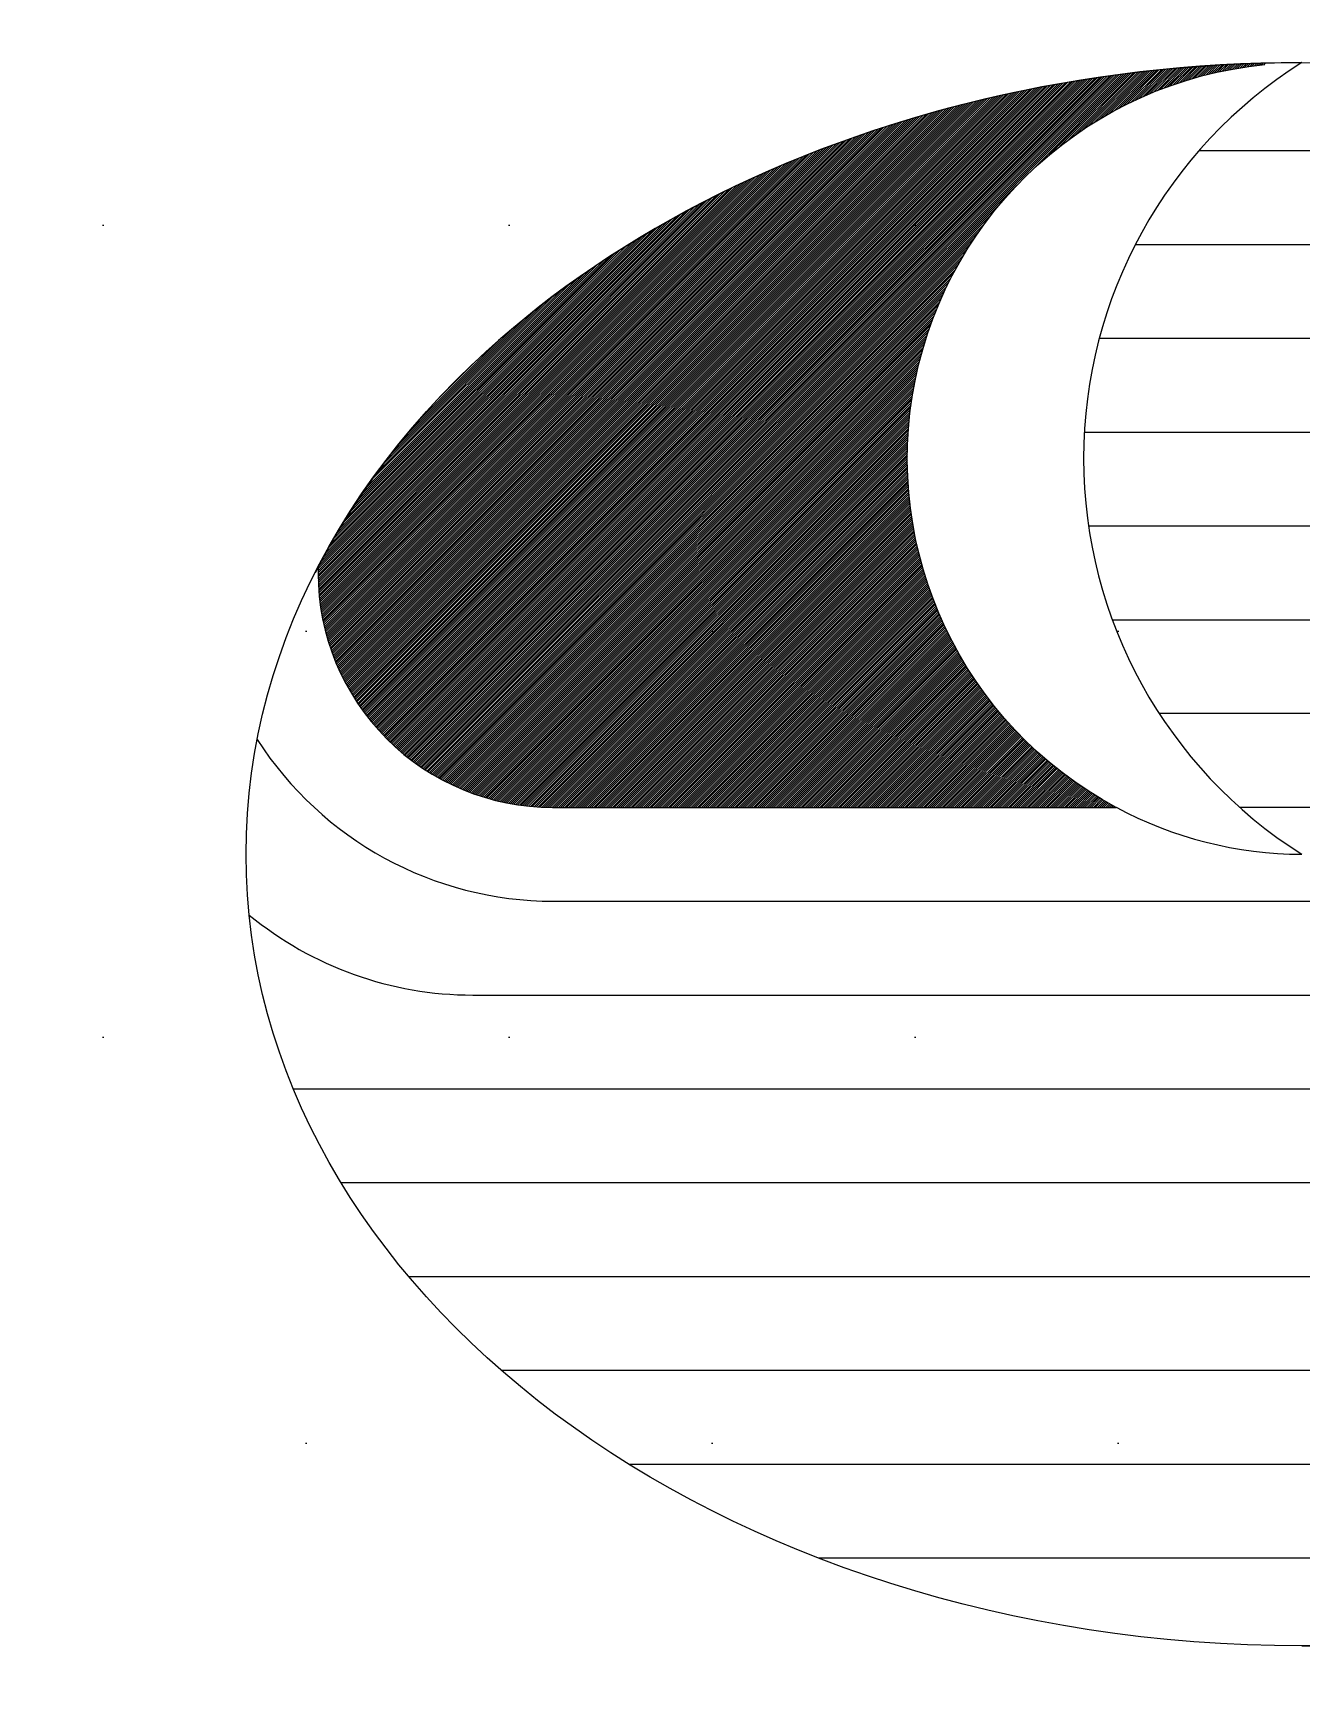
# Model space of a CAD drawing. Header units: millimetres. Extents: x 909 to 159266, y 137 to 21462.
# Drawn here: x 9728.2 to 9812.5, y 11327.7 to 11438.3 of the extents above; entities that cross this region are included whole.
import ezdxf

# ---------------------------------------------------------------- set-up
doc = ezdxf.new("R2010")
doc.units = ezdxf.units.MM
doc.header["$LTSCALE"] = 50
doc.header["$MEASUREMENT"] = 0
doc.layers.add('1', color=1, linetype='Continuous')

msp = doc.modelspace()

# ---------------------------------------------------------------- hatches: boundary and pattern name
h = msp.add_hatch()
h.set_pattern_fill('DOTS', color=3, scale=17)
h.set_pattern_definition([(0, (-131276.867, 86558.742), (13.49375, 26.9875), [0, -26.9875])])
h.paths.add_polyline_path([(8806.37, 11480.27), (11106.37, 11480.27), (11106.37, 11280.27), (8806.37, 11280.27)])

# ---------------------------------------------------------------- linework, layer by layer
at = {"color": 4}
for points in [[(9805.68, 11430.52), (9844.64, 11430.52)], [(9801.44, 11424.28), (9857.23, 11424.28)], [(9799.05, 11418.05), (9865.7, 11418.05)], [(9798.05, 11411.81), (9871.84, 11411.81)], [(9798.33, 11405.57), (9876.33, 11405.57)], [(9799.91, 11399.34), (9879.5, 11399.34)], [(9745.49, 11368.16), (9825.09, 11368.16)], [(9748.66, 11361.92), (9826.67, 11361.92)], [(9753.15, 11355.68), (9826.94, 11355.68)], [(9759.3, 11349.45), (9825.95, 11349.45)], [(9767.77, 11343.21), (9823.55, 11343.21)], [(9780.36, 11336.98), (9819.32, 11336.98)]]:
    msp.add_lwpolyline(points, dxfattribs=at)
for points in [[(9882.45, 11387.78, 0.173746), (9867.6, 11393.1), (9803.03, 11393.1)], [(9743.08, 11391.37, 0.255214), (9762.75, 11380.63), (9816.63, 11380.63)], [(9881.91, 11376.12, 0.255214), (9862.24, 11386.86), (9808.37, 11386.86)], [(9742.55, 11379.71, 0.173746), (9757.4, 11374.39), (9821.97, 11374.39)]]:
    msp.add_lwpolyline(points, format="xyb", dxfattribs=at)
for centre, radius, start, end in [((9829.12, 11410.06), 31.12, 122.2912, 237.7088), ((9812.59, 11410.06), 26.31, 241.8209, 269.7921)]:
    msp.add_arc(centre, radius, start, end, dxfattribs=at)
msp.add_ellipse((9812.5, 11383.75), major_axis=(70.16, 0), ratio=0.75, dxfattribs=at)
at = {"color": 5}
msp.add_ellipse((9812.5, 11383.75), major_axis=(-70.16, 0), ratio=0.75, start_param=1.570796, end_param=2.778084, dxfattribs=at)
at = {"layer": '1', "color": 5}
for p, q in [((9753.54, 11389.85), (9799.08, 11435.39)), ((9753.62, 11389.79), (9799.24, 11435.42)), ((9753.7, 11389.73), (9799.4, 11435.44)), ((9753.78, 11389.68), (9799.56, 11435.46)), ((9753.86, 11389.62), (9799.72, 11435.48)), ((9753.94, 11389.57), (9799.88, 11435.51)), ((9754.02, 11389.51), (9800.04, 11435.53)), ((9754.11, 11389.45), (9800.2, 11435.55)), ((9754.19, 11389.4), (9800.36, 11435.57)), ((9754.27, 11389.35), (9800.52, 11435.59)), ((9754.36, 11389.29), (9800.68, 11435.61)), ((9754.44, 11389.24), (9800.84, 11435.63)), ((9794.42, 11429.07), (9800.99, 11435.65)), ((9795.72, 11430.24), (9801.15, 11435.67)), ((9796.43, 11430.81), (9801.31, 11435.69)), ((9797, 11431.24), (9801.46, 11435.71)), ((9797.49, 11431.6), (9801.62, 11435.73)), ((9797.93, 11431.9), (9801.78, 11435.75)), ((9798.33, 11432.16), (9801.93, 11435.76)), ((9798.71, 11432.4), (9802.09, 11435.78)), ((9799.06, 11432.62), (9802.24, 11435.8)), ((9799.4, 11432.81), (9802.4, 11435.82)), ((9799.72, 11433), (9802.55, 11435.83)), ((9800.03, 11433.17), (9802.71, 11435.85)), ((9800.32, 11433.33), (9802.86, 11435.86)), ((9800.61, 11433.48), (9803.01, 11435.88)), ((9800.89, 11433.62), (9803.17, 11435.9)), ((9801.16, 11433.75), (9803.32, 11435.91)), ((9801.42, 11433.87), (9803.47, 11435.93)), ((9801.68, 11433.99), (9803.63, 11435.94)), ((9801.93, 11434.1), (9803.78, 11435.96)), ((9802.17, 11434.21), (9803.93, 11435.97)), ((9802.41, 11434.31), (9804.08, 11435.98)), ((9802.65, 11434.41), (9804.23, 11436)), ((9802.88, 11434.5), (9804.38, 11436.01)), ((9803.1, 11434.59), (9804.53, 11436.02)), ((9803.33, 11434.68), (9804.69, 11436.04)), ((9803.55, 11434.76), (9804.84, 11436.05)), ((9803.76, 11434.84), (9804.99, 11436.06)), ((9803.97, 11434.91), (9805.14, 11436.07)), ((9804.18, 11434.98), (9805.29, 11436.09)), ((9804.39, 11435.05), (9805.43, 11436.1)), ((9804.59, 11435.12), (9805.58, 11436.11)), ((9804.8, 11435.18), (9805.73, 11436.12)), ((9804.99, 11435.24), (9805.88, 11436.13)), ((9805.19, 11435.3), (9806.03, 11436.14)), ((9805.38, 11435.36), (9806.18, 11436.15)), ((9805.58, 11435.41), (9806.32, 11436.16)), ((9805.76, 11435.46), (9806.47, 11436.17)), ((9805.95, 11435.51), (9806.62, 11436.18)), ((9806.14, 11435.56), (9806.77, 11436.19)), ((9806.32, 11435.61), (9806.91, 11436.2)), ((9806.5, 11435.65), (9807.06, 11436.21)), ((9806.68, 11435.69), (9807.21, 11436.21)), ((9806.86, 11435.73), (9807.35, 11436.22)), ((9807.04, 11435.77), (9807.5, 11436.23)), ((9807.21, 11435.81), (9807.64, 11436.24)), ((9807.39, 11435.84), (9807.79, 11436.25)), ((9807.56, 11435.88), (9807.93, 11436.25)), ((9807.73, 11435.91), (9808.08, 11436.26)), ((9807.9, 11435.94), (9808.22, 11436.27)), ((9808.07, 11435.97), (9808.37, 11436.27)), ((9808.23, 11436), (9808.51, 11436.28)), ((9808.4, 11436.03), (9808.65, 11436.28)), ((9808.56, 11436.05), (9808.8, 11436.29)), ((9808.72, 11436.08), (9808.94, 11436.3)), ((9808.88, 11436.1), (9809.08, 11436.3)), ((9809.04, 11436.12), (9809.23, 11436.31)), ((9809.2, 11436.14), (9809.37, 11436.31)), ((9809.36, 11436.16), (9809.51, 11436.32)), ((9809.52, 11436.18), (9809.65, 11436.32)), ((9809.67, 11436.2), (9809.8, 11436.32)), ((9809.83, 11436.22), (9809.94, 11436.33)), ((9809.98, 11436.23), (9810.08, 11436.33)), ((9750.95, 11392.22), (9793.02, 11434.3)), ((9751.01, 11392.15), (9793.2, 11434.33)), ((9751.08, 11392.08), (9793.37, 11434.37)), ((9751.14, 11392), (9793.55, 11434.41)), ((9751.21, 11391.93), (9793.72, 11434.44)), ((9751.28, 11391.86), (9793.9, 11434.48)), ((9751.34, 11391.79), (9794.07, 11434.52)), ((9751.41, 11391.72), (9794.24, 11434.55)), ((9751.48, 11391.65), (9794.42, 11434.59)), ((9751.54, 11391.58), (9794.59, 11434.62)), ((9751.61, 11391.51), (9794.76, 11434.65)), ((9751.68, 11391.44), (9794.93, 11434.69)), ((9751.75, 11391.37), (9795.1, 11434.72)), ((9751.82, 11391.3), (9795.27, 11434.75)), ((9751.89, 11391.23), (9795.44, 11434.79)), ((9751.96, 11391.17), (9795.61, 11434.82)), ((9752.03, 11391.1), (9795.78, 11434.85)), ((9752.1, 11391.03), (9795.95, 11434.88)), ((9752.17, 11390.97), (9796.12, 11434.91)), ((9752.25, 11390.9), (9796.29, 11434.94)), ((9752.32, 11390.83), (9796.45, 11434.97)), ((9752.39, 11390.77), (9796.62, 11435)), ((9752.46, 11390.71), (9796.79, 11435.03)), ((9752.54, 11390.64), (9796.95, 11435.06)), ((9752.61, 11390.58), (9797.12, 11435.08)), ((9752.69, 11390.52), (9797.28, 11435.11)), ((9752.76, 11390.45), (9797.45, 11435.14)), ((9752.84, 11390.39), (9797.61, 11435.17)), ((9752.91, 11390.33), (9797.78, 11435.19)), ((9752.99, 11390.27), (9797.94, 11435.22)), ((9753.07, 11390.21), (9798.11, 11435.24)), ((9753.14, 11390.15), (9798.27, 11435.27)), ((9753.22, 11390.09), (9798.43, 11435.3)), ((9753.3, 11390.03), (9798.6, 11435.32)), ((9753.38, 11389.97), (9798.76, 11435.34)), ((9753.46, 11389.91), (9798.92, 11435.37)), ((9749.49, 11394.2), (9788.46, 11433.18)), ((9749.54, 11394.12), (9788.65, 11433.23)), ((9749.59, 11394.03), (9788.84, 11433.28)), ((9749.65, 11393.95), (9789.03, 11433.33)), ((9749.7, 11393.87), (9789.22, 11433.38)), ((9749.76, 11393.78), (9789.4, 11433.43)), ((9749.81, 11393.7), (9789.59, 11433.48)), ((9749.87, 11393.62), (9789.77, 11433.53)), ((9749.92, 11393.54), (9789.96, 11433.57)), ((9749.98, 11393.46), (9790.14, 11433.62)), ((9750.04, 11393.38), (9790.33, 11433.67)), ((9750.1, 11393.3), (9790.51, 11433.71)), ((9750.15, 11393.22), (9790.69, 11433.76)), ((9750.21, 11393.14), (9790.88, 11433.8)), ((9750.27, 11393.06), (9791.06, 11433.85)), ((9750.33, 11392.98), (9791.24, 11433.89)), ((9750.39, 11392.9), (9791.42, 11433.93)), ((9750.45, 11392.83), (9791.6, 11433.98)), ((9750.51, 11392.75), (9791.78, 11434.02)), ((9750.57, 11392.67), (9791.96, 11434.06)), ((9750.63, 11392.6), (9792.14, 11434.1)), ((9750.7, 11392.52), (9792.32, 11434.14)), ((9750.76, 11392.45), (9792.49, 11434.18)), ((9750.82, 11392.37), (9792.67, 11434.22)), ((9750.89, 11392.3), (9792.85, 11434.26)), ((9748.57, 11395.9), (9784.73, 11432.07)), ((9748.61, 11395.81), (9784.93, 11432.13)), ((9748.65, 11395.71), (9785.14, 11432.2)), ((9748.7, 11395.62), (9785.34, 11432.26)), ((9748.74, 11395.53), (9785.54, 11432.32)), ((9748.79, 11395.44), (9785.74, 11432.39)), ((9748.84, 11395.35), (9785.94, 11432.45)), ((9748.88, 11395.26), (9786.14, 11432.51)), ((9748.93, 11395.16), (9786.33, 11432.57)), ((9748.98, 11395.07), (9786.53, 11432.63)), ((9749.03, 11394.99), (9786.73, 11432.69)), ((9749.08, 11394.9), (9786.92, 11432.74)), ((9749.13, 11394.81), (9787.12, 11432.8)), ((9749.18, 11394.72), (9787.31, 11432.86)), ((9749.23, 11394.63), (9787.51, 11432.91)), ((9749.28, 11394.55), (9787.7, 11432.97)), ((9749.33, 11394.46), (9787.89, 11433.02)), ((9749.38, 11394.37), (9788.08, 11433.07)), ((9749.43, 11394.29), (9788.27, 11433.13)), ((9747.97, 11397.38), (9781.57, 11430.98)), ((9748.01, 11397.27), (9781.79, 11431.06)), ((9748.04, 11397.17), (9782.01, 11431.13)), ((9748.08, 11397.07), (9782.22, 11431.21)), ((9748.12, 11396.97), (9782.44, 11431.29)), ((9748.16, 11396.87), (9782.65, 11431.36)), ((9748.19, 11396.77), (9782.86, 11431.44)), ((9748.23, 11396.67), (9783.07, 11431.51)), ((9748.27, 11396.57), (9783.28, 11431.59)), ((9748.31, 11396.48), (9783.49, 11431.66)), ((9748.35, 11396.38), (9783.7, 11431.73)), ((9748.4, 11396.28), (9783.91, 11431.8)), ((9748.44, 11396.19), (9784.12, 11431.87)), ((9748.48, 11396.09), (9784.32, 11431.93)), ((9748.52, 11396), (9784.53, 11432)), ((9747.59, 11398.65), (9778.87, 11429.92)), ((9747.62, 11398.54), (9779.1, 11430.02)), ((9747.65, 11398.43), (9779.33, 11430.11)), ((9747.68, 11398.32), (9779.56, 11430.2)), ((9747.71, 11398.21), (9779.79, 11430.3)), ((9747.74, 11398.11), (9780.02, 11430.39)), ((9747.77, 11398), (9780.24, 11430.47)), ((9747.8, 11397.9), (9780.47, 11430.56)), ((9747.84, 11397.79), (9780.69, 11430.65)), ((9747.87, 11397.69), (9780.91, 11430.73)), ((9747.9, 11397.58), (9781.13, 11430.81)), ((9747.94, 11397.48), (9781.35, 11430.9)), ((9747.33, 11399.9), (9776.2, 11428.78)), ((9747.35, 11399.79), (9776.45, 11428.89)), ((9747.37, 11399.67), (9776.7, 11429)), ((9747.39, 11399.55), (9776.95, 11429.11)), ((9747.42, 11399.44), (9777.2, 11429.22)), ((9747.44, 11399.32), (9777.44, 11429.32)), ((9747.46, 11399.21), (9777.68, 11429.43)), ((9747.49, 11399.1), (9777.92, 11429.53)), ((9747.51, 11398.98), (9778.16, 11429.63)), ((9747.54, 11398.87), (9778.4, 11429.73)), ((9747.57, 11398.76), (9778.63, 11429.83)), ((9747.19, 11401), (9773.84, 11427.66)), ((9747.2, 11400.88), (9774.12, 11427.79)), ((9747.22, 11400.75), (9774.39, 11427.92)), ((9747.23, 11400.63), (9774.65, 11428.05)), ((9747.24, 11400.51), (9774.92, 11428.18)), ((9747.26, 11400.38), (9775.18, 11428.3)), ((9747.28, 11400.26), (9775.44, 11428.42)), ((9747.29, 11400.14), (9775.69, 11428.54)), ((9747.31, 11400.02), (9775.95, 11428.66)), ((9754.53, 11389.19), (9793.57, 11428.23)), ((9747.13, 11401.91), (9771.86, 11426.64)), ((9747.14, 11401.64), (9772.44, 11426.95)), ((9747.14, 11401.78), (9772.15, 11426.79)), ((9747.15, 11401.51), (9772.73, 11427.09)), ((9747.16, 11401.38), (9773.01, 11427.24)), ((9747.17, 11401.26), (9773.29, 11427.38)), ((9747.18, 11401.13), (9773.57, 11427.52)), ((9754.61, 11389.13), (9792.41, 11426.93)), ((9747, 11402.61), (9770.02, 11425.62)), ((9747.12, 11402.18), (9771.26, 11426.32)), ((9747.12, 11402.31), (9770.96, 11426.15)), ((9747.12, 11402.45), (9770.65, 11425.98)), ((9747.12, 11402.59), (9770.34, 11425.8)), ((9747.13, 11402.04), (9771.56, 11426.48)), ((9747.15, 11402.89), (9769.69, 11425.44)), ((9754.7, 11389.08), (9791.83, 11426.22)), ((9754.79, 11389.03), (9791.41, 11425.65)), ((9747.3, 11403.18), (9769.36, 11425.24)), ((9747.46, 11403.48), (9769.03, 11425.05)), ((9747.63, 11403.78), (9768.69, 11424.84)), ((9747.8, 11404.09), (9768.34, 11424.63)), ((9747.98, 11404.41), (9767.99, 11424.42)), ((9754.87, 11388.98), (9791.05, 11425.16)), ((9754.96, 11388.93), (9790.75, 11424.72)), ((9755.05, 11388.88), (9790.49, 11424.32)), ((9748.16, 11404.73), (9767.62, 11424.19)), ((9748.36, 11405.06), (9767.25, 11423.96)), ((9748.56, 11405.4), (9766.87, 11423.72)), ((9748.77, 11405.76), (9766.48, 11423.46)), ((9755.14, 11388.83), (9790.25, 11423.94)), ((9755.22, 11388.78), (9790.03, 11423.59)), ((9755.31, 11388.73), (9789.83, 11423.25)), ((9749, 11406.12), (9766.08, 11423.2)), ((9749.24, 11406.49), (9765.67, 11422.93)), ((9749.49, 11406.88), (9765.24, 11422.64)), ((9749.76, 11407.29), (9764.8, 11422.33)), ((9755.4, 11388.68), (9789.65, 11422.93)), ((9755.49, 11388.64), (9789.48, 11422.62)), ((9755.58, 11388.59), (9789.32, 11422.33)), ((9750.04, 11407.71), (9764.33, 11422)), ((9750.35, 11408.16), (9763.85, 11421.66)), ((9750.68, 11408.63), (9763.34, 11421.29)), ((9755.68, 11388.54), (9789.17, 11422.04)), ((9755.77, 11388.5), (9789.03, 11421.76)), ((9755.86, 11388.45), (9788.9, 11421.49)), ((9755.95, 11388.41), (9788.78, 11421.23)), ((9751.04, 11409.13), (9762.8, 11420.89)), ((9751.45, 11409.67), (9762.22, 11420.45)), ((9751.9, 11410.26), (9761.6, 11419.96)), ((9756.05, 11388.36), (9788.66, 11420.97)), ((9756.14, 11388.32), (9788.54, 11420.72)), ((9756.23, 11388.27), (9788.44, 11420.48)), ((9756.33, 11388.23), (9788.34, 11420.24)), ((9756.42, 11388.19), (9788.24, 11420)), ((9752.42, 11410.92), (9760.9, 11419.4)), ((9756.52, 11388.15), (9788.14, 11419.77)), ((9756.62, 11388.11), (9788.06, 11419.54)), ((9756.71, 11388.06), (9787.97, 11419.32)), ((9756.81, 11388.02), (9787.89, 11419.1)), ((9756.91, 11387.98), (9787.81, 11418.89)), ((9753.04, 11411.68), (9760.1, 11418.73)), ((9753.86, 11412.63), (9759.11, 11417.88)), ((9757.01, 11387.95), (9787.74, 11418.67)), ((9757.11, 11387.91), (9787.67, 11418.47)), ((9757.21, 11387.87), (9787.6, 11418.26)), ((9757.31, 11387.83), (9787.53, 11418.05)), ((9757.41, 11387.79), (9787.47, 11417.85)), ((9757.51, 11387.76), (9787.41, 11417.66)), ((9757.61, 11387.72), (9787.35, 11417.46)), ((9757.71, 11387.69), (9787.29, 11417.27)), ((9757.82, 11387.65), (9787.24, 11417.07)), ((9757.92, 11387.62), (9787.19, 11416.88)), ((9758.03, 11387.59), (9787.14, 11416.7)), ((9755.24, 11414.16), (9757.54, 11416.46)), ((9758.13, 11387.55), (9787.09, 11416.51)), ((9758.24, 11387.52), (9787.04, 11416.33)), ((9758.34, 11387.49), (9787, 11416.15)), ((9758.45, 11387.46), (9786.96, 11415.97)), ((9758.56, 11387.43), (9786.92, 11415.79)), ((9758.67, 11387.4), (9786.88, 11415.61)), ((9758.77, 11387.37), (9786.84, 11415.44)), ((9758.88, 11387.34), (9786.81, 11415.26)), ((9758.99, 11387.31), (9786.77, 11415.09)), ((9759.11, 11387.29), (9786.74, 11414.92)), ((9759.22, 11387.26), (9786.71, 11414.75)), ((9759.33, 11387.24), (9786.68, 11414.58)), ((9759.44, 11387.21), (9786.65, 11414.42)), ((9759.56, 11387.19), (9786.62, 11414.25)), ((9759.67, 11387.16), (9786.6, 11414.09)), ((9759.79, 11387.14), (9786.57, 11413.93)), ((9759.9, 11387.12), (9786.55, 11413.76)), ((9760.02, 11387.1), (9786.53, 11413.6)), ((9760.14, 11387.08), (9786.5, 11413.45)), ((9760.26, 11387.06), (9786.48, 11413.29)), ((9760.38, 11387.04), (9786.47, 11413.13)), ((9760.5, 11387.02), (9786.45, 11412.98)), ((9760.62, 11387.01), (9786.43, 11412.82)), ((9760.74, 11386.99), (9786.41, 11412.67)), ((9760.86, 11386.98), (9786.4, 11412.51)), ((9760.98, 11386.96), (9786.39, 11412.36)), ((9761.11, 11386.95), (9786.37, 11412.21)), ((9761.23, 11386.93), (9786.36, 11412.06)), ((9761.36, 11386.92), (9786.35, 11411.91)), ((9761.49, 11386.91), (9786.34, 11411.77)), ((9761.62, 11386.9), (9786.33, 11411.62)), ((9761.74, 11386.89), (9786.32, 11411.47)), ((9761.87, 11386.89), (9786.32, 11411.33)), ((9762.01, 11386.88), (9786.31, 11411.18)), ((9762.14, 11386.88), (9786.3, 11411.04)), ((9762.27, 11386.87), (9786.3, 11410.9)), ((9762.41, 11386.87), (9786.29, 11410.76)), ((9762.54, 11386.87), (9786.29, 11410.61)), ((9762.68, 11386.86), (9786.29, 11410.47)), ((9762.82, 11386.86), (9786.29, 11410.33)), ((9762.95, 11386.86), (9786.29, 11410.2)), ((9763.09, 11386.86), (9786.28, 11410.06)), ((9763.23, 11386.86), (9786.29, 11409.92)), ((9763.37, 11386.86), (9786.29, 11409.78)), ((9763.51, 11386.86), (9786.29, 11409.65)), ((9763.64, 11386.86), (9786.29, 11409.51)), ((9763.78, 11386.86), (9786.29, 11409.38)), ((9763.92, 11386.86), (9786.3, 11409.24)), ((9764.06, 11386.86), (9786.3, 11409.11)), ((9764.2, 11386.86), (9786.31, 11408.98)), ((9764.33, 11386.86), (9786.31, 11408.84)), ((9764.47, 11386.86), (9786.32, 11408.71)), ((9764.61, 11386.86), (9786.33, 11408.58)), ((9764.75, 11386.86), (9786.33, 11408.45)), ((9764.88, 11386.86), (9786.34, 11408.32)), ((9765.02, 11386.86), (9786.35, 11408.19)), ((9765.16, 11386.86), (9786.36, 11408.07)), ((9765.3, 11386.86), (9786.37, 11407.94)), ((9765.44, 11386.86), (9786.38, 11407.81)), ((9765.57, 11386.86), (9786.39, 11407.68)), ((9765.71, 11386.86), (9786.4, 11407.56)), ((9765.85, 11386.86), (9786.42, 11407.43)), ((9765.99, 11386.86), (9786.43, 11407.31)), ((9766.12, 11386.86), (9786.44, 11407.18)), ((9766.26, 11386.86), (9786.46, 11407.06)), ((9766.4, 11386.86), (9786.47, 11406.94)), ((9766.54, 11386.86), (9786.49, 11406.81)), ((9766.68, 11386.86), (9786.5, 11406.69)), ((9766.81, 11386.86), (9786.52, 11406.57)), ((9766.95, 11386.86), (9786.53, 11406.45)), ((9767.09, 11386.86), (9786.55, 11406.33)), ((9767.23, 11386.86), (9786.57, 11406.21)), ((9767.36, 11386.86), (9786.59, 11406.09)), ((9767.5, 11386.86), (9786.6, 11405.97)), ((9767.64, 11386.86), (9786.62, 11405.85)), ((9767.78, 11386.86), (9786.64, 11405.73)), ((9767.92, 11386.86), (9786.66, 11405.61)), ((9768.05, 11386.86), (9786.68, 11405.49)), ((9768.19, 11386.86), (9786.7, 11405.38)), ((9768.33, 11386.86), (9786.73, 11405.26)), ((9768.47, 11386.86), (9786.75, 11405.15)), ((9768.6, 11386.86), (9786.77, 11405.03)), ((9768.74, 11386.86), (9786.79, 11404.91)), ((9768.88, 11386.86), (9786.82, 11404.8)), ((9769.02, 11386.86), (9786.84, 11404.69)), ((9769.16, 11386.86), (9786.86, 11404.57)), ((9769.29, 11386.86), (9786.89, 11404.46)), ((9769.43, 11386.86), (9786.91, 11404.35)), ((9769.57, 11386.86), (9786.94, 11404.23)), ((9769.71, 11386.86), (9786.96, 11404.12)), ((9769.84, 11386.86), (9786.99, 11404.01)), ((9769.98, 11386.86), (9787.02, 11403.9)), ((9770.12, 11386.86), (9787.04, 11403.79)), ((9770.26, 11386.86), (9787.07, 11403.68)), ((9770.4, 11386.86), (9787.1, 11403.57)), ((9770.53, 11386.86), (9787.13, 11403.46)), ((9770.67, 11386.86), (9787.15, 11403.35)), ((9770.81, 11386.86), (9787.18, 11403.24)), ((9770.95, 11386.86), (9787.21, 11403.13)), ((9771.09, 11386.86), (9787.24, 11403.02)), ((9771.22, 11386.86), (9787.27, 11402.91)), ((9771.36, 11386.86), (9787.3, 11402.81)), ((9771.5, 11386.86), (9787.33, 11402.7)), ((9771.64, 11386.86), (9787.37, 11402.59)), ((9771.77, 11386.86), (9787.4, 11402.49)), ((9771.91, 11386.86), (9787.43, 11402.38)), ((9772.05, 11386.86), (9787.46, 11402.28)), ((9772.19, 11386.86), (9787.49, 11402.17)), ((9772.33, 11386.86), (9787.53, 11402.07)), ((9772.46, 11386.86), (9787.56, 11401.96)), ((9772.6, 11386.86), (9787.59, 11401.86)), ((9772.74, 11386.86), (9787.63, 11401.75)), ((9772.88, 11386.86), (9787.66, 11401.65)), ((9773.01, 11386.86), (9787.7, 11401.55)), ((9773.15, 11386.86), (9787.73, 11401.45)), ((9773.29, 11386.86), (9787.77, 11401.34)), ((9773.43, 11386.86), (9787.8, 11401.24)), ((9773.57, 11386.86), (9787.84, 11401.14)), ((9773.7, 11386.86), (9787.88, 11401.04)), ((9773.84, 11386.86), (9787.91, 11400.94)), ((9773.98, 11386.86), (9787.95, 11400.84)), ((9774.12, 11386.86), (9787.99, 11400.74)), ((9774.25, 11386.86), (9788.03, 11400.64)), ((9774.39, 11386.86), (9788.07, 11400.54)), ((9774.53, 11386.86), (9788.11, 11400.44)), ((9774.67, 11386.86), (9788.14, 11400.34)), ((9774.81, 11386.86), (9788.18, 11400.24)), ((9774.94, 11386.86), (9788.22, 11400.14)), ((9775.08, 11386.86), (9788.26, 11400.05)), ((9775.22, 11386.86), (9788.3, 11399.95)), ((9775.36, 11386.86), (9788.34, 11399.85)), ((9775.49, 11386.86), (9788.39, 11399.76)), ((9775.63, 11386.86), (9788.43, 11399.66)), ((9775.77, 11386.86), (9788.47, 11399.56)), ((9775.91, 11386.86), (9788.51, 11399.47)), ((9776.05, 11386.86), (9788.55, 11399.37)), ((9776.18, 11386.86), (9788.59, 11399.28)), ((9776.32, 11386.86), (9788.64, 11399.18)), ((9776.46, 11386.86), (9788.68, 11399.09)), ((9776.6, 11386.86), (9788.72, 11398.99)), ((9776.73, 11386.86), (9788.77, 11398.9)), ((9776.87, 11386.86), (9788.81, 11398.8)), ((9777.01, 11386.86), (9788.86, 11398.71)), ((9777.15, 11386.86), (9788.9, 11398.62)), ((9777.29, 11386.86), (9788.95, 11398.52)), ((9777.42, 11386.86), (9788.99, 11398.43)), ((9777.56, 11386.86), (9789.04, 11398.34)), ((9777.7, 11386.86), (9789.08, 11398.25)), ((9777.84, 11386.86), (9789.13, 11398.16)), ((9777.98, 11386.86), (9789.18, 11398.07)), ((9778.11, 11386.86), (9789.22, 11397.97)), ((9778.25, 11386.86), (9789.27, 11397.88)), ((9778.39, 11386.86), (9789.32, 11397.79)), ((9778.53, 11386.86), (9789.36, 11397.7)), ((9778.66, 11386.86), (9789.41, 11397.61)), ((9778.8, 11386.86), (9789.46, 11397.52)), ((9778.94, 11386.86), (9789.51, 11397.43)), ((9779.08, 11386.86), (9789.56, 11397.35)), ((9779.22, 11386.86), (9789.61, 11397.26)), ((9779.35, 11386.86), (9789.66, 11397.17)), ((9779.49, 11386.86), (9789.71, 11397.08)), ((9779.63, 11386.86), (9789.76, 11396.99)), ((9779.77, 11386.86), (9789.81, 11396.91)), ((9779.9, 11386.86), (9789.86, 11396.82)), ((9780.04, 11386.86), (9789.91, 11396.73)), ((9780.18, 11386.86), (9789.96, 11396.64)), ((9780.32, 11386.86), (9790.01, 11396.56)), ((9780.46, 11386.86), (9790.06, 11396.47)), ((9780.59, 11386.86), (9790.11, 11396.39)), ((9780.73, 11386.86), (9790.17, 11396.3)), ((9780.87, 11386.86), (9790.22, 11396.22)), ((9781.01, 11386.86), (9790.27, 11396.13)), ((9781.14, 11386.86), (9790.33, 11396.05)), ((9781.28, 11386.86), (9790.38, 11395.96)), ((9781.42, 11386.86), (9790.43, 11395.88)), ((9781.56, 11386.86), (9790.49, 11395.79)), ((9781.7, 11386.86), (9790.54, 11395.71)), ((9781.83, 11386.86), (9790.59, 11395.63)), ((9781.97, 11386.86), (9790.65, 11395.54)), ((9782.11, 11386.86), (9790.7, 11395.46)), ((9782.25, 11386.86), (9790.76, 11395.38)), ((9782.38, 11386.86), (9790.82, 11395.3)), ((9782.52, 11386.86), (9790.87, 11395.21)), ((9782.66, 11386.86), (9790.93, 11395.13)), ((9782.8, 11386.86), (9790.98, 11395.05)), ((9782.94, 11386.86), (9791.04, 11394.97)), ((9783.07, 11386.86), (9791.1, 11394.89)), ((9783.21, 11386.86), (9791.15, 11394.81)), ((9783.35, 11386.86), (9791.21, 11394.73)), ((9783.49, 11386.86), (9791.27, 11394.65)), ((9783.62, 11386.86), (9791.33, 11394.57)), ((9783.76, 11386.86), (9791.39, 11394.49)), ((9783.9, 11386.86), (9791.44, 11394.41)), ((9784.04, 11386.86), (9791.5, 11394.33)), ((9784.18, 11386.86), (9791.56, 11394.25)), ((9784.31, 11386.86), (9791.62, 11394.17)), ((9784.45, 11386.86), (9791.68, 11394.09)), ((9784.59, 11386.86), (9791.74, 11394.02)), ((9784.73, 11386.86), (9791.8, 11393.94)), ((9784.87, 11386.86), (9791.86, 11393.86)), ((9785, 11386.86), (9791.92, 11393.78)), ((9785.14, 11386.86), (9791.98, 11393.71)), ((9785.28, 11386.86), (9792.04, 11393.63)), ((9785.42, 11386.86), (9792.1, 11393.55)), ((9785.55, 11386.86), (9792.17, 11393.48)), ((9785.69, 11386.86), (9792.23, 11393.4)), ((9785.83, 11386.86), (9792.29, 11393.32)), ((9785.97, 11386.86), (9792.35, 11393.25)), ((9786.11, 11386.86), (9792.41, 11393.17)), ((9786.24, 11386.86), (9792.48, 11393.1)), ((9786.38, 11386.86), (9792.54, 11393.02)), ((9786.52, 11386.86), (9792.6, 11392.95)), ((9786.66, 11386.86), (9792.67, 11392.88)), ((9786.79, 11386.86), (9792.73, 11392.8)), ((9786.93, 11386.86), (9792.8, 11392.73)), ((9787.07, 11386.86), (9792.86, 11392.66)), ((9787.21, 11386.86), (9792.93, 11392.58)), ((9787.35, 11386.86), (9792.99, 11392.51)), ((9787.48, 11386.86), (9793.06, 11392.44)), ((9787.62, 11386.86), (9793.12, 11392.36)), ((9787.76, 11386.86), (9793.19, 11392.29)), ((9787.9, 11386.86), (9793.25, 11392.22)), ((9788.03, 11386.86), (9793.32, 11392.15)), ((9788.17, 11386.86), (9793.39, 11392.08)), ((9788.31, 11386.86), (9793.45, 11392.01)), ((9788.45, 11386.86), (9793.52, 11391.94)), ((9788.59, 11386.86), (9793.59, 11391.87)), ((9788.72, 11386.86), (9793.65, 11391.8)), ((9788.86, 11386.86), (9793.72, 11391.73)), ((9789, 11386.86), (9793.79, 11391.66)), ((9789.14, 11386.86), (9793.86, 11391.59)), ((9789.27, 11386.86), (9793.93, 11391.52)), ((9789.41, 11386.86), (9794, 11391.45)), ((9789.55, 11386.86), (9794.06, 11391.38)), ((9789.69, 11386.86), (9794.13, 11391.31)), ((9789.83, 11386.86), (9794.2, 11391.24)), ((9789.96, 11386.86), (9794.27, 11391.17)), ((9790.1, 11386.86), (9794.34, 11391.11)), ((9790.24, 11386.86), (9794.41, 11391.04)), ((9790.38, 11386.86), (9794.48, 11390.97)), ((9790.51, 11386.86), (9794.55, 11390.9)), ((9790.65, 11386.86), (9794.63, 11390.84)), ((9790.79, 11386.86), (9794.7, 11390.77)), ((9790.93, 11386.86), (9794.77, 11390.71)), ((9791.07, 11386.86), (9794.84, 11390.64)), ((9791.2, 11386.86), (9794.91, 11390.57)), ((9791.34, 11386.86), (9794.99, 11390.51)), ((9791.48, 11386.86), (9795.06, 11390.44)), ((9791.62, 11386.86), (9795.13, 11390.38)), ((9791.76, 11386.86), (9795.2, 11390.31)), ((9791.89, 11386.86), (9795.28, 11390.25)), ((9792.03, 11386.86), (9795.35, 11390.18)), ((9792.17, 11386.86), (9795.42, 11390.12)), ((9792.31, 11386.86), (9795.5, 11390.06)), ((9792.44, 11386.86), (9795.57, 11389.99)), ((9792.58, 11386.86), (9795.65, 11389.93)), ((9792.72, 11386.86), (9795.72, 11389.87)), ((9792.86, 11386.86), (9795.8, 11389.81)), ((9793, 11386.86), (9795.87, 11389.74)), ((9793.13, 11386.86), (9795.95, 11389.68)), ((9793.27, 11386.86), (9796.03, 11389.62)), ((9793.41, 11386.86), (9796.1, 11389.56)), ((9793.55, 11386.86), (9796.18, 11389.5)), ((9793.68, 11386.86), (9796.25, 11389.44)), ((9793.82, 11386.86), (9796.33, 11389.37)), ((9793.96, 11386.86), (9796.41, 11389.31)), ((9794.1, 11386.86), (9796.49, 11389.25)), ((9794.24, 11386.86), (9796.56, 11389.19)), ((9794.37, 11386.86), (9796.64, 11389.13)), ((9794.51, 11386.86), (9796.72, 11389.07)), ((9794.65, 11386.86), (9796.8, 11389.02)), ((9794.79, 11386.86), (9796.88, 11388.96)), ((9794.92, 11386.86), (9796.96, 11388.9)), ((9795.06, 11386.86), (9797.04, 11388.84)), ((9795.2, 11386.86), (9797.12, 11388.78)), ((9795.34, 11386.86), (9797.2, 11388.72)), ((9795.48, 11386.86), (9797.28, 11388.67)), ((9795.61, 11386.86), (9797.36, 11388.61)), ((9795.75, 11386.86), (9797.44, 11388.55)), ((9795.89, 11386.86), (9797.52, 11388.49)), ((9796.03, 11386.86), (9797.6, 11388.44)), ((9796.16, 11386.86), (9797.68, 11388.38)), ((9796.3, 11386.86), (9797.76, 11388.33)), ((9796.44, 11386.86), (9797.84, 11388.27)), ((9796.58, 11386.86), (9797.93, 11388.21)), ((9796.72, 11386.86), (9798.01, 11388.16)), ((9796.85, 11386.86), (9798.09, 11388.1)), ((9796.99, 11386.86), (9798.18, 11388.05)), ((9797.13, 11386.86), (9798.26, 11387.99)), ((9797.27, 11386.86), (9798.34, 11387.94)), ((9797.4, 11386.86), (9798.43, 11387.89)), ((9797.54, 11386.86), (9798.51, 11387.83)), ((9797.68, 11386.86), (9798.6, 11387.78)), ((9797.82, 11386.86), (9798.68, 11387.73)), ((9797.96, 11386.86), (9798.77, 11387.67)), ((9798.09, 11386.86), (9798.85, 11387.62)), ((9798.23, 11386.86), (9798.94, 11387.57)), ((9798.37, 11386.86), (9799.02, 11387.52)), ((9798.51, 11386.86), (9799.11, 11387.47)), ((9798.65, 11386.86), (9799.19, 11387.41)), ((9798.78, 11386.86), (9799.28, 11387.36)), ((9798.92, 11386.86), (9799.37, 11387.31)), ((9799.06, 11386.86), (9799.46, 11387.26)), ((9799.2, 11386.86), (9799.54, 11387.21)), ((9799.33, 11386.86), (9799.63, 11387.16)), ((9799.47, 11386.86), (9799.72, 11387.11)), ((9799.61, 11386.86), (9799.81, 11387.06)), ((9799.75, 11386.86), (9799.9, 11387.01)), ((9799.89, 11386.86), (9799.99, 11386.96)), ((9800.02, 11386.86), (9800.07, 11386.92)), ((9800.16, 11386.86), (9800.16, 11386.87))]:
    msp.add_line(p, q, dxfattribs=at)
at = {"layer": '1', "color": 5, "flags": 128}
msp.add_lwpolyline([(9747.12, 11402.84), (9747.12, 11402.45, 0.414214), (9762.71, 11386.86), (9800.17, 11386.86, -0.741736), (9810.05, 11436.24, 0.224896)], format="xyb", dxfattribs=at)
at = {"layer": '1', "color": 5}
msp.add_ellipse((9812.5, 11383.75), major_axis=(-70.16, 0), ratio=0.75, start_param=-1.570796, end_param=-0.363508, dxfattribs=at)

doc.saveas('drawing.dxf')
